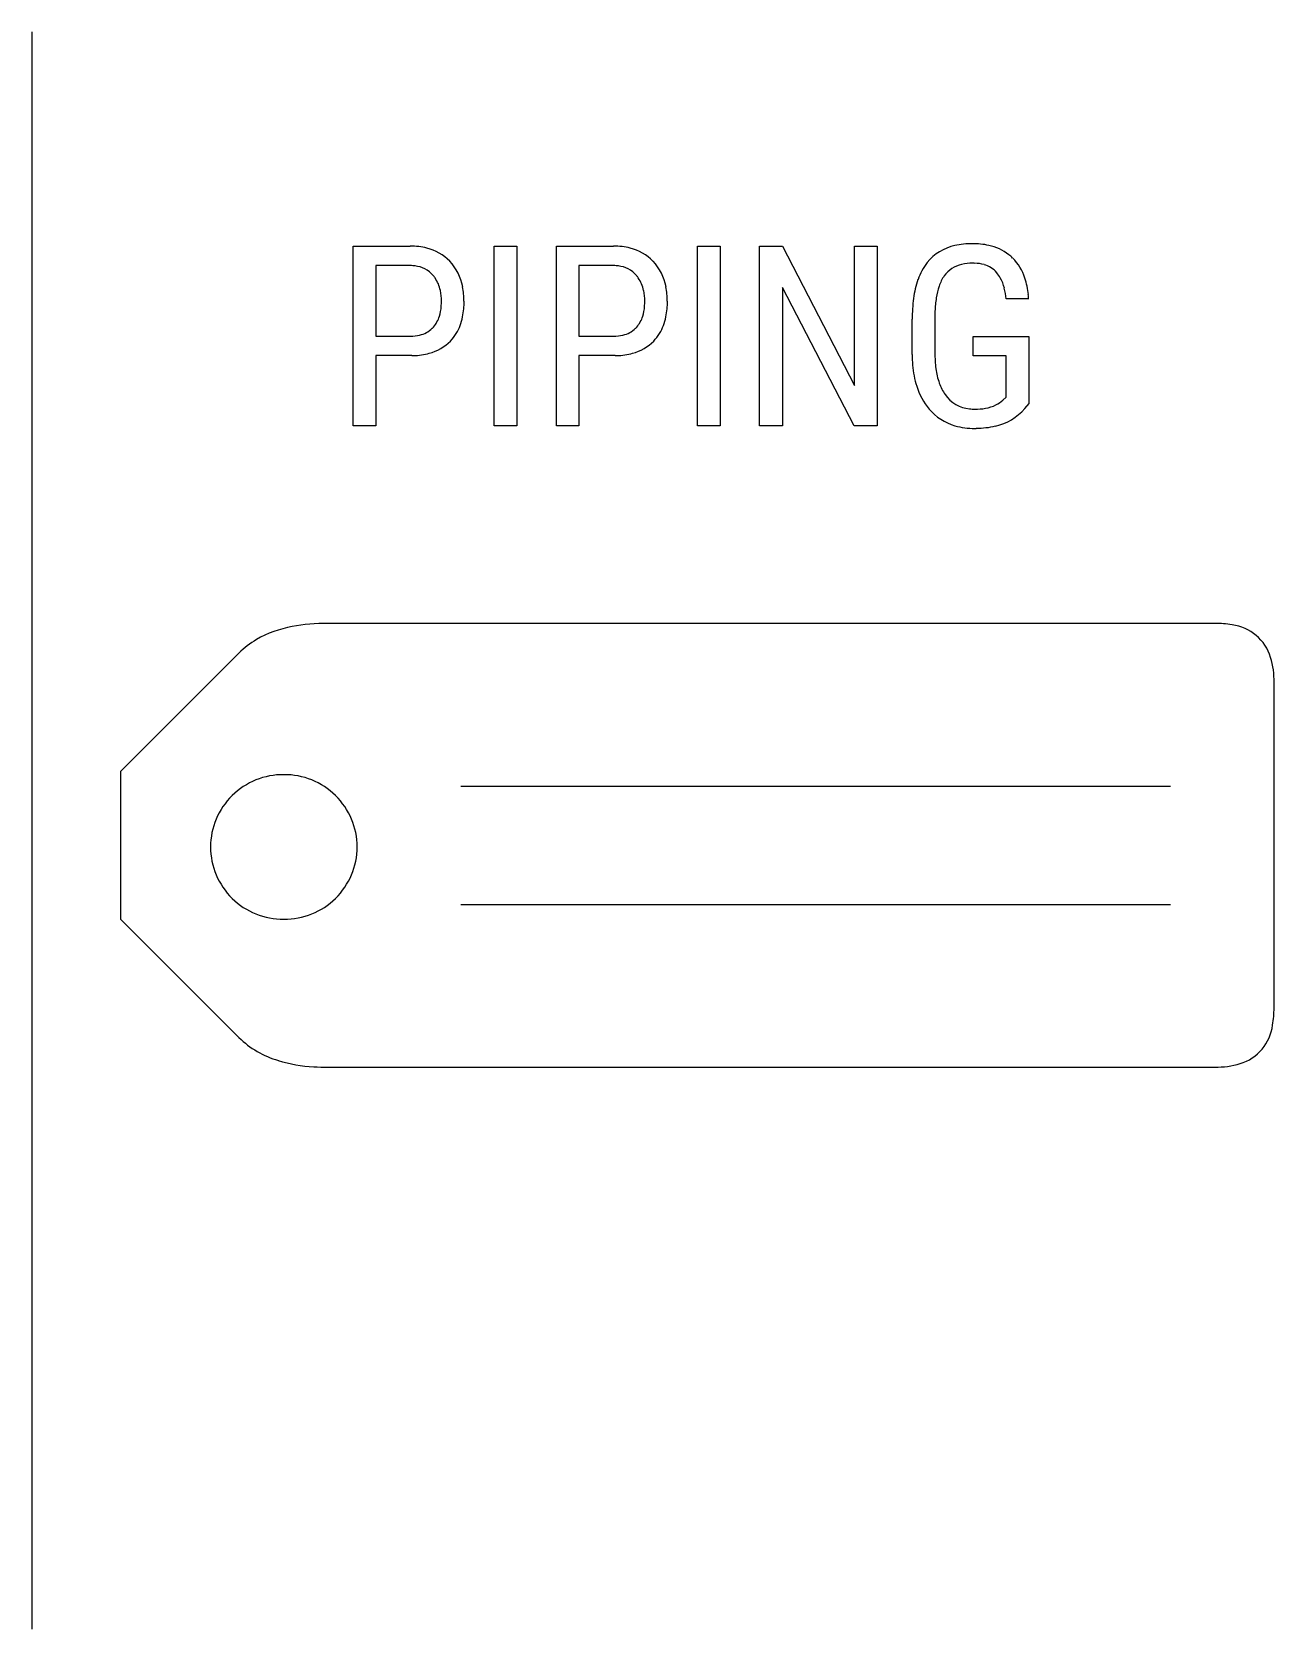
# Model space of a CAD drawing. Extents: x 2.7 to 13.9, y -1.3 to 13.
import ezdxf

# ---------------------------------------------------------------- set-up
doc = ezdxf.new("R2010")
doc.units = 0
doc.layers.add('DEFAULT_255_1_696', color=255, linetype='CONTINUOUS')
doc.layers.add('DEFAULT_255_2_778', color=255, linetype='CONTINUOUS')

msp = doc.modelspace()

# ---------------------------------------------------------------- linework, layer by layer
at = {"layer": 'DEFAULT_255_1_696'}
for p, q in [((5.618, 9.44), (5.618, 11.048)), ((5.618, 11.048), (6.13, 11.048)), ((6.88, 9.44), (6.88, 11.048)), ((6.88, 11.048), (7.082, 11.048)), ((7.082, 11.048), (7.082, 9.44)), ((7.437, 9.44), (7.437, 11.048)), ((7.437, 11.048), (7.949, 11.048)), ((8.699, 9.44), (8.699, 11.048)), ((8.699, 11.048), (8.901, 11.048)), ((8.901, 11.048), (8.901, 9.44)), ((9.255, 9.44), (9.255, 11.048)), ((9.255, 11.048), (9.459, 11.048)), ((9.459, 11.048), (10.105, 9.803)), ((10.105, 9.803), (10.105, 11.048)), ((10.105, 11.048), (10.306, 11.048)), ((10.306, 11.048), (10.306, 9.44)), ((5.82, 10.874), (5.82, 10.243)), ((6.131, 10.874), (5.82, 10.874)), ((7.639, 10.874), (7.639, 10.243)), ((7.95, 10.874), (7.639, 10.874)), ((10.102, 9.44), (9.459, 10.679)), ((9.459, 10.679), (9.459, 9.44)), ((11.662, 10.576), (11.46, 10.576)), ((10.619, 10.08), (10.619, 10.395)), ((10.822, 10.421), (10.822, 10.093)), ((5.82, 10.243), (6.13, 10.243)), ((7.639, 10.243), (7.949, 10.243)), ((11.166, 10.068), (11.166, 10.241)), ((11.166, 10.241), (11.662, 10.241)), ((11.662, 10.241), (11.662, 9.64)), ((6.144, 10.07), (5.82, 10.07)), ((5.82, 10.07), (5.82, 9.44)), ((7.963, 10.07), (7.639, 10.07)), ((7.639, 10.07), (7.639, 9.44)), ((11.46, 10.068), (11.166, 10.068)), ((11.46, 9.697), (11.46, 10.068)), ((11.43, 9.67), (11.46, 9.697)), ((11.662, 9.64), (11.626, 9.596)), ((5.82, 9.44), (5.618, 9.44)), ((7.082, 9.44), (6.88, 9.44)), ((7.639, 9.44), (7.437, 9.44)), ((8.901, 9.44), (8.699, 9.44)), ((9.459, 9.44), (9.255, 9.44)), ((10.306, 9.44), (10.102, 9.44))]:
    msp.add_line(p, q, dxfattribs=at)
for centre, radius, start, end in [((6.135, 10.445), 0.603, 76.2184, 90.4894), ((6.181, 10.625), 0.417, 43.8021, 76.4849), ((7.954, 10.445), 0.603, 76.2184, 90.4894), ((8, 10.625), 0.417, 43.8021, 76.4849), ((11.092, 10.629), 0.434, 102.1548, 140.999), ((11.153, 10.385), 0.685, 89.5132, 102.9024), ((11.164, 10.406), 0.664, 77.7365, 90.4338), ((11.214, 10.622), 0.442, 52.2451, 78.085), ((6.132, 10.528), 0.346, 83.3177, 90.1121), ((6.149, 10.63), 0.242, 40.1683, 84.6028), ((6.153, 10.603), 0.453, 10.3314, 43.3668), ((7.951, 10.528), 0.346, 83.3177, 90.1121), ((7.968, 10.63), 0.242, 40.1683, 84.6028), ((7.972, 10.603), 0.453, 10.3314, 43.3668), ((11.168, 10.577), 0.525, 141.8401, 160.8247), ((11.117, 10.632), 0.258, 102.2861, 144.4648), ((11.157, 10.478), 0.418, 89.4819, 103.136), ((11.161, 10.427), 0.468, 87.4734, 90.024), ((11.169, 10.543), 0.353, 74.5619, 87.934), ((11.205, 10.664), 0.226, 40.5403, 75.1839), ((11.233, 10.653), 0.406, 45.3547, 51.7203), ((11.201, 10.625), 0.449, 17.9199, 44.8949), ((6.122, 10.606), 0.279, 34.6637, 40.3023), ((6.093, 10.589), 0.312, 11.4259, 34.1664), ((7.94, 10.606), 0.279, 34.6637, 40.3023), ((7.911, 10.589), 0.312, 11.4259, 34.1664), ((11.462, 10.472), 0.838, 160.6379, 172.5156), ((11.201, 10.579), 0.358, 145.3509, 161.9302), ((11.15, 10.621), 0.295, 29.2601, 40.0258), ((11.074, 10.581), 0.382, 13.7659, 28.9013), ((10.992, 10.553), 0.67, 5.2564, 18.2636), ((5.948, 10.558), 0.461, 359.6043, 11.6989), ((5.957, 10.56), 0.653, 359.6889, 10.9535), ((7.767, 10.558), 0.461, 359.6043, 11.6989), ((7.776, 10.56), 0.653, 359.6889, 10.9535), ((11.966, 10.402), 1.346, 172.3639, 180.2888), ((11.878, 10.424), 1.055, 171.1071, 177.709), ((11.46, 10.49), 0.632, 161.597, 171.2339), ((10.885, 10.533), 0.576, 4.3066, 13.9375), ((10.787, 10.528), 0.876, 3.1724, 5.679), ((6.004, 10.538), 0.404, 343.1721, 355.8491), ((5.844, 10.554), 0.564, 355.4765, 0.0816), ((5.904, 10.552), 0.707, 348.9276, 0.4043), ((7.823, 10.538), 0.404, 343.1721, 355.8491), ((7.663, 10.554), 0.564, 355.4765, 0.0816), ((7.723, 10.552), 0.707, 348.9276, 0.4043), ((12.27, 10.402), 1.448, 177.4775, 179.2581), ((6.163, 10.481), 0.234, 282.4328, 314.2454), ((6.166, 10.475), 0.228, 314.688, 318.3266), ((6.139, 10.496), 0.262, 318.9059, 343.5104), ((6.146, 10.502), 0.46, 329.2236, 349.1822), ((7.982, 10.481), 0.234, 282.4328, 314.2454), ((7.985, 10.475), 0.228, 314.688, 318.3266), ((7.958, 10.496), 0.262, 318.9059, 343.5104), ((7.965, 10.502), 0.46, 329.2236, 349.1822), ((6.133, 10.602), 0.359, 269.5217, 282.9268), ((6.197, 10.487), 0.41, 284.5175, 315.3506), ((6.216, 10.464), 0.38, 315.7897, 328.7019), ((7.952, 10.602), 0.359, 269.5217, 282.9268), ((8.016, 10.487), 0.41, 284.5175, 315.3506), ((8.035, 10.464), 0.38, 315.7897, 328.7019), ((6.129, 10.852), 0.782, 271.1346, 272.2926), ((6.14, 10.686), 0.617, 271.8469, 284.9781), ((7.948, 10.852), 0.782, 271.1346, 272.2926), ((7.959, 10.686), 0.617, 271.8469, 284.9781), ((11.842, 10.091), 1.223, 180.5221, 185.0567), ((11.844, 10.088), 1.021, 179.7198, 187.6185), ((11.502, 10.055), 0.881, 184.6981, 197.1285), ((11.471, 10.036), 0.645, 187.4741, 199.2488), ((11.213, 9.963), 0.577, 196.8292, 220.1062), ((11.26, 9.963), 0.422, 199.2299, 215.1061), ((11.16, 9.89), 0.298, 214.7394, 264.8438), ((11.133, 9.898), 0.474, 220.3398, 254.0409), ((11.181, 10.011), 0.421, 263.5812, 270.1018), ((11.185, 10.128), 0.538, 269.6385, 279.7566), ((11.219, 9.936), 0.343, 279.5401, 295.992), ((11.256, 9.916), 0.49, 282.8919, 319.116), ((11.256, 9.857), 0.255, 296.3235, 312.9094), ((11.174, 10.049), 0.631, 254.2092, 270.5587), ((11.189, 10.173), 0.754, 270.2892, 283.5296), ((11.18, 10.375), 0.957, 269.999, 270.7511)]:
    msp.add_arc(centre, radius, start, end, dxfattribs=at)
at = {"layer": 'DEFAULT_255_2_778'}
for p, q in [((2.745, 12.965), (2.745, -1.323)), ((13.328, 7.673), (5.391, 7.673)), ((4.597, 7.408), (3.538, 6.35)), ((13.857, 4.233), (13.857, 7.144)), ((3.538, 6.35), (3.538, 5.027)), ((6.581, 6.218), (12.931, 6.218)), ((4.342, 5.673), (4.342, 5.673)), ((6.581, 5.159), (12.931, 5.159)), ((3.538, 5.027), (4.597, 3.969)), ((5.391, 3.704), (13.328, 3.704))]:
    msp.add_line(p, q, dxfattribs=at)
for centre, radius, start, end in [((5.253, 6.649), 1.012, 100.3376, 119.5724), ((5.378, 6.015), 1.658, 89.5686, 100.6423), ((13.334, 6.835), 0.838, 79.878, 90.3928), ((13.432, 7.251), 0.412, 16.6443, 83.1171), ((5.141, 6.862), 0.771, 120.1349, 134.8947), ((13.117, 7.156), 0.741, 359.0178, 16.6745), ((4.992, 5.67), 0.65, 89.4259, 179.6683), ((5.005, 5.67), 0.65, 0.3317, 90.5741), ((4.992, 5.677), 0.65, 180.3317, 270.5741), ((5.005, 5.677), 0.65, 269.4259, 359.6684), ((13.019, 4.228), 0.838, 349.8761, 0.3929), ((13.435, 4.13), 0.412, 286.638, 353.1127), ((5.183, 4.57), 0.84, 225.7013, 253.8369), ((5.341, 5.074), 1.369, 253.3641, 266.8276), ((13.341, 4.445), 0.741, 269.0179, 286.6714), ((5.389, 5.635), 1.931, 266.3443, 270.0557)]:
    msp.add_arc(centre, radius, start, end, dxfattribs=at)

doc.saveas('drawing.dxf')
